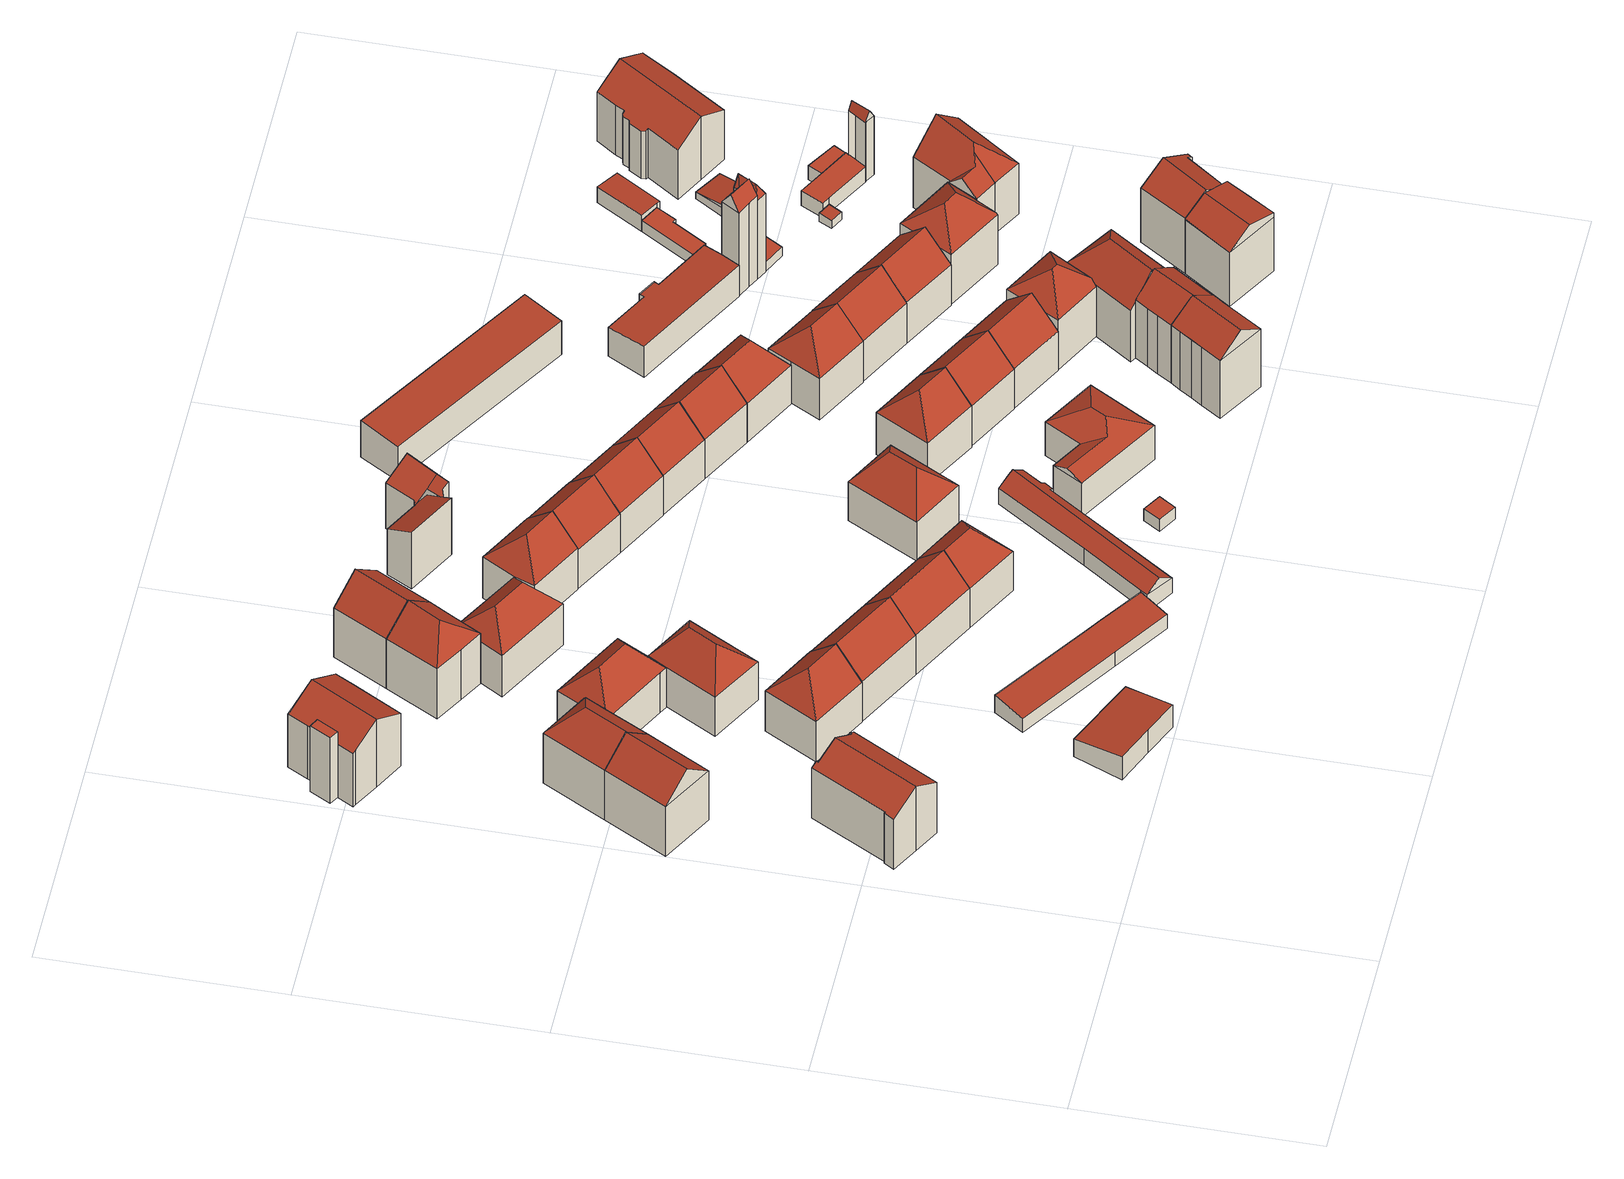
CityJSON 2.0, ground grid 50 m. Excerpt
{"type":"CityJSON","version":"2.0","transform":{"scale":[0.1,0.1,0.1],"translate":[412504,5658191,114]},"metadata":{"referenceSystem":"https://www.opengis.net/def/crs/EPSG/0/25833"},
"CityObjects":{
"building1":{"type":"Building","attributes":{"Dachtyp_tdc":"tdcGableRoof","Gemeindeschluessel":14612000,"Dachneigung":31.02,"QualitaetDacherkennung":80,"Geometrietyp2DReferenz":"3000","measuredHeight":17.33,"function":"31001_9998","roofType":"3100"},"geometry":[{"type":"Solid","lod":"2","boundaries":[[[[0,1,2,3]],[[1,4,5,2]],[[4,6,7,5]],[[6,8,9,7]],[[8,10,11,9]],[[10,12,13,11]],[[12,14,15,13]],[[14,16,17,15]],[[16,18,19,17]],[[18,20,21,19]],[[20,22,23,21]],[[22,0,3,23]],[[18,16,14,12,10,8]],[[8,6,4,1,0,22,20,18]],[[3,2,5,7,9,11,13,15,17,19,21,23]]]],"semantics":{"surfaces":[{"type":"WallSurface"},{"type":"RoofSurface"},{"type":"GroundSurface"}],"values":[[0,0,0,0,0,0,0,0,0,0,0,0,1,1,2]]}}]},
"building2":{"type":"Building","attributes":{"Dachtyp_tdc":"tdcGableRoof","Gemeindeschluessel":14612000,"Dachneigung":40.24,"QualitaetDacherkennung":90,"Geometrietyp2DReferenz":"3000","measuredHeight":18.79,"function":"31001_9998","roofType":"3100"},"geometry":[{"type":"Solid","lod":"2","boundaries":[[[[24,25,26,27]],[[25,28,29,26]],[[28,30,31,29]],[[30,24,27,31]],[[28,25,32]],[[24,30,33]],[[25,24,33,32]],[[30,28,32,33]],[[27,26,29,31]]]],"semantics":{"surfaces":[{"type":"WallSurface"},{"type":"RoofSurface"},{"type":"GroundSurface"}],"values":[[0,0,0,0,0,0,1,1,2]]}}]},
"building3":{"type":"Building","attributes":{"Dachtyp_tdc":"tdcFreeFormRoof","Gemeindeschluessel":14612000,"Dachneigung":40.29,"QualitaetDacherkennung":74,"Geometrietyp2DReferenz":"3000","measuredHeight":18.82,"function":"31001_9998","roofType":"5000"},"geometry":[{"type":"Solid","lod":"2","boundaries":[[[[25,34,35,26]],[[34,36,37,35]],[[36,38,39,37]],[[38,28,29,39]],[[28,25,26,29]],[[40,41,36,42]],[[40,42,34,25,43]],[[38,41,40,43,28]],[[38,36,41]],[[36,34,42]],[[25,28,43]],[[26,35,37,39,29]]]],"semantics":{"surfaces":[{"type":"WallSurface"},{"type":"RoofSurface"},{"type":"GroundSurface"}],"values":[[0,0,0,0,0,1,1,1,0,0,0,2]]}}]},
"building4":{"type":"Building","attributes":{"Dachtyp_tdc":"tdcPolyFlatRoof","Gemeindeschluessel":14612000,"Dachneigung":7.55,"QualitaetDacherkennung":71,"Geometrietyp2DReferenz":"3000","measuredHeight":6.12,"function":"31001_9998","roofType":"2100"},"geometry":[{"type":"Solid","lod":"2","boundaries":[[[[44,45,46,47]],[[45,48,49,46]],[[48,50,51,49]],[[50,52,53,51]],[[52,54,55,53]],[[54,44,47,55]],[[54,52,50,48,45,44]],[[47,46,49,51,53,55]]]],"semantics":{"surfaces":[{"type":"WallSurface"},{"type":"RoofSurface"},{"type":"GroundSurface"}],"values":[[0,0,0,0,0,0,1,2]]}}]},
"building5":{"type":"Building","attributes":{"Gemeindeschluessel":14612000,"Geometrietyp2DReferenz":"3000","function":"31001_9998","roofType":"9999"},"children":["building5-1","building5-2"]},
"building5-1":{"type":"BuildingPart","attributes":{"Dachtyp_tdc":"tdcPolyFlatRoof","Dachneigung":0,"QualitaetDacherkennung":40,"Geometrietyp2DReferenz":"3000","measuredHeight":17.77,"roofType":"1000"},"parents":["building5"],"geometry":[{"type":"MultiSurface","lod":"2","boundaries":[[[56,57,58]],[[56,59,60,57]],[[59,61,62,60]],[[61,63,64,65,62]],[[63,61,59,56]],[[57,60,62,65]]],"semantics":{"surfaces":[{"type":"WallSurface"},{"type":"RoofSurface"},{"type":"GroundSurface"}],"values":[0,0,0,0,1,2]}}]},
"building5-2":{"type":"BuildingPart","attributes":{"Dachtyp_tdc":"tdcGableRoof","Dachneigung":29.33,"QualitaetDacherkennung":68,"Geometrietyp2DReferenz":"3000","measuredHeight":18.25,"roofType":"3100"},"parents":["building5"],"geometry":[{"type":"MultiSurface","lod":"2","boundaries":[[[66,67,68,69]],[[67,70,71,68]],[[70,72,73,71]],[[72,74,75,73]],[[74,58,57,75]],[[64,76,77,65]],[[76,78,79,77]],[[78,80,81,79]],[[80,82,83,81]],[[82,84,85,83]],[[84,86,87,85]],[[86,88,89,87]],[[88,66,69,89]],[[84,82,80,78,76,64,58,74,72,70]],[[70,67,66,88,86,84]],[[69,68,71,73,75,57,65,77,79,81,83,85,87,89]]],"semantics":{"surfaces":[{"type":"WallSurface"},{"type":"RoofSurface"},{"type":"GroundSurface"}],"values":[0,0,0,0,0,0,0,0,0,0,0,0,0,1,1,2]}}]},
"building6":{"type":"Building","attributes":{"Dachtyp_tdc":"tdcHipAndGableRoof","Gemeindeschluessel":14612000,"Dachneigung":45.61,"QualitaetDacherkennung":70,"Geometrietyp2DReferenz":"3000","measuredHeight":17.09,"function":"31001_9998","roofType":"5000"},"geometry":[{"type":"Solid","lod":"2","boundaries":[[[[90,91,92,93]],[[91,94,95,92]],[[94,96,97,95]],[[96,90,93,97]],[[94,91,98]],[[90,96,99]],[[91,90,99,98]],[[96,94,98,99]],[[93,92,95,97]]]],"semantics":{"surfaces":[{"type":"WallSurface"},{"type":"RoofSurface"},{"type":"GroundSurface"}],"values":[[0,0,0,0,1,0,1,1,2]]}}]},
"building7":{"type":"Building","attributes":{"Dachtyp_tdc":"tdcHipRoof","Gemeindeschluessel":14612000,"Dachneigung":46.77,"QualitaetDacherkennung":56,"Geometrietyp2DReferenz":"3000","measuredHeight":17.16,"function":"31001_9998","roofType":"3200"},"geometry":[{"type":"Solid","lod":"2","boundaries":[[[[100,101,102,103]],[[101,104,105,102]],[[104,106,107,105]],[[106,108,109,107]],[[108,110,111,109]],[[110,112,113,111]],[[112,114,115,113]],[[114,100,103,115]],[[110,108,106,116]],[[104,101,100,117]],[[106,104,117,116]],[[100,114,112,110,116,117]],[[103,102,105,107,109,111,113,115]]]],"semantics":{"surfaces":[{"type":"WallSurface"},{"type":"RoofSurface"},{"type":"GroundSurface"}],"values":[[0,0,0,0,0,0,0,0,1,1,1,1,2]]}}]},
"building8":{"type":"Building","attributes":{"Dachtyp_tdc":"tdcHipRoof","Gemeindeschluessel":14612000,"Dachneigung":45.75,"QualitaetDacherkennung":71,"Geometrietyp2DReferenz":"3000","measuredHeight":16.88,"function":"31001_9998","roofType":"3200"},"geometry":[{"type":"Solid","lod":"2","boundaries":[[[[118,119,120,121]],[[119,122,123,120]],[[122,124,125,123]],[[124,126,127,125]],[[126,118,121,127]],[[124,122,128]],[[118,126,129]],[[122,119,118,129,128]],[[126,124,128,129]],[[121,120,123,125,127]]]],"semantics":{"surfaces":[{"type":"WallSurface"},{"type":"RoofSurface"},{"type":"GroundSurface"}],"values":[[0,0,0,0,0,1,1,1,1,2]]}}]},
"building9":{"type":"Building","attributes":{"Dachtyp_tdc":"tdcGableRoof","Gemeindeschluessel":14612000,"Dachneigung":45.26,"QualitaetDacherkennung":69,"Geometrietyp2DReferenz":"3000","measuredHeight":16.94,"function":"31001_9998","roofType":"3100"},"geometry":[{"type":"Solid","lod":"2","boundaries":[[[[130,131,132,133]],[[131,134,135,132]],[[134,136,137,135]],[[136,130,133,137]],[[134,131,138]],[[130,136,139]],[[131,130,139,138]],[[136,134,138,139]],[[133,132,135,137]]]],"semantics":{"surfaces":[{"type":"WallSurface"},{"type":"RoofSurface"},{"type":"GroundSurface"}],"values":[[0,0,0,0,0,0,1,1,2]]}}]},
"building10":{"type":"Building","attributes":{"Dachtyp_tdc":"tdcPolyFlatRoof","Gemeindeschluessel":14612000,"Dachneigung":8.08,"QualitaetDacherkennung":74,"Geometrietyp2DReferenz":"3000","measuredHeight":4.75,"function":"31001_9998","roofType":"2100"},"geometry":[{"type":"Solid","lod":"2","boundaries":[[[[140,141,142,143]],[[141,144,145,142]],[[144,146,147,145]],[[146,148,149,147]],[[148,150,151,149]],[[150,152,153,151]],[[152,154,155,153]],[[154,140,143,155]],[[154,152,150,148,146,144,141,140]],[[143,142,145,147,149,151,153,155]]]],"semantics":{"surfaces":[{"type":"WallSurface"},{"type":"RoofSurface"},{"type":"GroundSurface"}],"values":[[0,0,0,0,0,0,0,0,1,2]]}}]},
"building11":{"type":"Building","attributes":{"Dachtyp_tdc":"tdcHipAndGableRoof","Gemeindeschluessel":14612000,"Dachneigung":40.83,"QualitaetDacherkennung":70,"Geometrietyp2DReferenz":"3000","measuredHeight":18.95,"function":"31001_9998","roofType":"5000"},"geometry":[{"type":"Solid","lod":"2","boundaries":[[[[156,157,158,159]],[[157,160,161,158]],[[160,162,163,161]],[[162,164,165,163]],[[164,166,167,165]],[[166,168,169,167]],[[168,156,159,169]],[[164,162,160,170]],[[160,157,156,168,170]],[[168,166,164,170]],[[159,158,161,163,165,167,169]]]],"semantics":{"surfaces":[{"type":"WallSurface"},{"type":"RoofSurface"},{"type":"GroundSurface"}],"values":[[0,0,0,0,0,0,0,1,1,1,2]]}}]},
"building12":{"type":"Building","attributes":{"Dachtyp_tdc":"tdcGableRoof","Gemeindeschluessel":14612000,"Dachneigung":45.28,"QualitaetDacherkennung":70,"Geometrietyp2DReferenz":"3000","measuredHeight":16.94,"function":"31001_9998","roofType":"3100"},"geometry":[{"type":"Solid","lod":"2","boundaries":[[[[131,171,172,132]],[[171,173,174,172]],[[173,134,135,174]],[[134,131,132,135]],[[173,171,175]],[[131,134,138]],[[171,131,138,175]],[[134,173,175,138]],[[132,172,174,135]]]],"semantics":{"surfaces":[{"type":"WallSurface"},{"type":"RoofSurface"},{"type":"GroundSurface"}],"values":[[0,0,0,0,0,0,1,1,2]]}}]},
"building13":{"type":"Building","attributes":{"Dachtyp_tdc":"tdcFreeFormRoof","Gemeindeschluessel":14612000,"Dachneigung":44.98,"QualitaetDacherkennung":46,"Geometrietyp2DReferenz":"3000","measuredHeight":17.1,"function":"31001_9998","roofType":"5000"},"geometry":[{"type":"Solid","lod":"2","boundaries":[[[[176,177,178,179]],[[177,180,181,178]],[[180,182,183,181]],[[182,184,185,183]],[[184,186,187,185]],[[186,176,179,187]],[[182,180,177,188]],[[177,176,189,188]],[[176,186,184,189]],[[184,182,188,189]],[[179,178,181,183,185,187]]]],"semantics":{"surfaces":[{"type":"WallSurface"},{"type":"RoofSurface"},{"type":"GroundSurface"}],"values":[[0,0,0,0,0,0,1,1,1,1,2]]}}]},
"building14":{"type":"Building","attributes":{"Dachtyp_tdc":"tdcGableRoof","Gemeindeschluessel":14612000,"Dachneigung":40.35,"QualitaetDacherkennung":77,"Geometrietyp2DReferenz":"3000","measuredHeight":18.84,"function":"31001_9998","roofType":"3100"},"geometry":[{"type":"Solid","lod":"2","boundaries":[[[[190,191,192,167]],[[191,193,194,192]],[[193,156,159,194]],[[156,190,167,159]],[[193,191,195]],[[190,156,196]],[[191,190,196,195]],[[156,193,195,196]],[[167,192,194,159]]]],"semantics":{"surfaces":[{"type":"WallSurface"},{"type":"RoofSurface"},{"type":"GroundSurface"}],"values":[[0,0,0,0,0,0,1,1,2]]}}]},
"building15":{"type":"Building","attributes":{"Dachtyp_tdc":"tdcHipAndGableRoof","Gemeindeschluessel":14612000,"Dachneigung":45.36,"QualitaetDacherkennung":71,"Geometrietyp2DReferenz":"3000","measuredHeight":16.94,"function":"31001_9998","roofType":"5000"},"geometry":[{"type":"Solid","lod":"2","boundaries":[[[[197,198,199,172]],[[198,200,201,199]],[[200,202,174,201]],[[202,197,172,174]],[[200,198,203]],[[197,202,204]],[[198,197,204,203]],[[202,200,203,204]],[[172,199,201,174]]]],"semantics":{"surfaces":[{"type":"WallSurface"},{"type":"RoofSurface"},{"type":"GroundSurface"}],"values":[[0,0,0,0,1,0,1,1,2]]}}]},
"building16":{"type":"Building","attributes":{"Dachtyp_tdc":"tdcFreeFormRoof","Gemeindeschluessel":14612000,"Dachneigung":43.55,"QualitaetDacherkennung":46,"Geometrietyp2DReferenz":"3000","measuredHeight":17.04,"function":"31001_9998","roofType":"5000"},"geometry":[{"type":"Solid","lod":"2","boundaries":[[[[205,206,207,208]],[[206,209,210,207]],[[209,211,212,210]],[[211,213,214,212]],[[213,215,216,214]],[[215,205,208,216]],[[211,209,206,217]],[[206,205,215,217]],[[215,213,211,217]],[[208,207,210,212,214,216]]]],"semantics":{"surfaces":[{"type":"WallSurface"},{"type":"RoofSurface"},{"type":"GroundSurface"}],"values":[[0,0,0,0,0,0,1,1,1,2]]}}]},
"building17":{"type":"Building","attributes":{"Dachtyp_tdc":"tdcFreeFormRoof","Gemeindeschluessel":14612000,"Dachneigung":37.32,"QualitaetDacherkennung":63,"Geometrietyp2DReferenz":"3000","measuredHeight":6.79,"function":"31001_2463","roofType":"5000"},"geometry":[{"type":"Solid","lod":"2","boundaries":[[[[218,219,220,221]],[[219,222,223,220]],[[222,224,225,223]],[[224,226,227,225]],[[226,228,229,227]],[[228,230,231,229]],[[230,232,233,231]],[[232,234,235,233]],[[234,236,237,235]],[[236,238,239,237]],[[238,240,241,239]],[[240,218,221,241]],[[242,228,226,224,222,219,243]],[[234,232,230,242,243,218,240,238,236]],[[230,228,242]],[[219,218,243]],[[221,220,223,225,227,229,231,233,235,237,239,241]]]],"semantics":{"surfaces":[{"type":"WallSurface"},{"type":"RoofSurface"},{"type":"GroundSurface"}],"values":[[0,0,0,0,0,0,0,0,0,0,0,0,1,1,0,0,2]]}}]},
"building18":{"type":"Building","attributes":{"Dachtyp_tdc":"tdcPolyFlatRoof","Gemeindeschluessel":14612000,"Dachneigung":0,"QualitaetDacherkennung":58,"Geometrietyp2DReferenz":"3000","measuredHeight":3.26,"function":"31001_9998","roofType":"1000"},"geometry":[{"type":"Solid","lod":"2","boundaries":[[[[244,245,246,247]],[[245,248,249,246]],[[248,250,251,249]],[[250,244,247,251]],[[250,248,245,244]],[[247,246,249,251]]]],"semantics":{"surfaces":[{"type":"WallSurface"},{"type":"RoofSurface"},{"type":"GroundSurface"}],"values":[[0,0,0,0,1,2]]}}]},
"building19":{"type":"Building","attributes":{"Dachtyp_tdc":"tdcGableRoof","Gemeindeschluessel":14612000,"Dachneigung":45.65,"QualitaetDacherkennung":55,"Geometrietyp2DReferenz":"3000","measuredHeight":16.94,"function":"31001_9998","roofType":"3100"},"geometry":[{"type":"Solid","lod":"2","boundaries":[[[[252,253,254,255]],[[253,256,257,254]],[[256,258,259,257]],[[258,252,255,259]],[[256,253,260]],[[252,258,211]],[[253,252,211,260]],[[258,256,260,211]],[[255,254,257,259]]]],"semantics":{"surfaces":[{"type":"WallSurface"},{"type":"RoofSurface"},{"type":"GroundSurface"}],"values":[[0,0,0,0,0,0,1,1,2]]}}]},
"building20":{"type":"Building","attributes":{"Dachtyp_tdc":"tdcHipRoof","Gemeindeschluessel":14612000,"Dachneigung":45.55,"QualitaetDacherkennung":71,"Geometrietyp2DReferenz":"3000","measuredHeight":16.88,"function":"31001_9998","roofType":"3200"},"geometry":[{"type":"Solid","lod":"2","boundaries":[[[[261,262,263,264]],[[262,265,266,263]],[[265,267,268,266]],[[267,261,264,268]],[[265,262,269]],[[261,267,270]],[[262,261,270,269]],[[267,265,269,270]],[[264,263,266,268]]]],"semantics":{"surfaces":[{"type":"WallSurface"},{"type":"RoofSurface"},{"type":"GroundSurface"}],"values":[[0,0,0,0,1,1,1,1,2]]}}]},
"building21":{"type":"Building","attributes":{"Gemeindeschluessel":14612000,"Geometrietyp2DReferenz":"3000","function":"31001_9998","roofType":"9999"},"children":["building21-1","building21-2","building21-3"]},
"building21-1":{"type":"BuildingPart","attributes":{"Dachtyp_tdc":"tdcPolyFlatRoof","Dachneigung":28.1,"QualitaetDacherkennung":53,"Geometrietyp2DReferenz":"3000","measuredHeight":15.4,"roofType":"2100"},"parents":["building21"],"geometry":[{"type":"MultiSurface","lod":"2","boundaries":[[[271,272,273,274]],[[271,275,276,272]],[[275,277,278,276]],[[277,275,271,274,279,280,281]],[[282,273,272,276,278]]],"semantics":{"surfaces":[{"type":"WallSurface"},{"type":"RoofSurface"},{"type":"GroundSurface"}],"values":[0,0,0,1,2]}}]},
"building21-2":{"type":"BuildingPart","attributes":{"Dachtyp_tdc":"tdcPolyFlatRoof","Dachneigung":26.84,"QualitaetDacherkennung":56,"Geometrietyp2DReferenz":"3000","measuredHeight":15.23,"roofType":"2100"},"parents":["building21"],"geometry":[{"type":"MultiSurface","lod":"2","boundaries":[[[283,284,285,278,277]],[[284,286,287,285]],[[286,288,289,287]],[[288,290,291,292,289]],[[290,288,286,284,283,281,293,294]],[[282,278,285,287,289,292]]],"semantics":{"surfaces":[{"type":"WallSurface"},{"type":"RoofSurface"},{"type":"GroundSurface"}],"values":[0,0,0,0,1,2]}}]},
"building21-3":{"type":"BuildingPart","attributes":{"Dachtyp_tdc":"tdcPolyFlatRoof","Dachneigung":26.56,"QualitaetDacherkennung":80,"Geometrietyp2DReferenz":"3000","measuredHeight":15.51,"roofType":"2100"},"parents":["building21"],"geometry":[{"type":"MultiSurface","lod":"2","boundaries":[[[295,274,273,296]],[[291,297,298,292]],[[297,299,300,298]],[[299,295,296,300]],[[299,297,291,294,279,274,295]],[[296,273,282,292,298,300]]],"semantics":{"surfaces":[{"type":"WallSurface"},{"type":"RoofSurface"},{"type":"GroundSurface"}],"values":[0,0,0,0,1,2]}}]},
"building22":{"type":"Building","attributes":{"Dachtyp_tdc":"tdcGableRoof","Gemeindeschluessel":14612000,"Dachneigung":44.75,"QualitaetDacherkennung":56,"Geometrietyp2DReferenz":"3000","measuredHeight":16.94,"function":"31001_9998","roofType":"3100"},"geometry":[{"type":"Solid","lod":"2","boundaries":[[[[301,302,303,254]],[[302,304,305,303]],[[304,306,257,305]],[[306,301,254,257]],[[304,302,307]],[[301,306,260]],[[302,301,260,307]],[[306,304,307,260]],[[254,303,305,257]]]],"semantics":{"surfaces":[{"type":"WallSurface"},{"type":"RoofSurface"},{"type":"GroundSurface"}],"values":[[0,0,0,0,0,0,1,1,2]]}}]},
"building23":{"type":"Building","attributes":{"Dachtyp_tdc":"tdcFreeFormRoof","Gemeindeschluessel":14612000,"Dachneigung":25.45,"QualitaetDacherkennung":85,"Geometrietyp2DReferenz":"3000","measuredHeight":12.15,"function":"31001_9998","roofType":"5000"},"geometry":[{"type":"Solid","lod":"2","boundaries":[[[[308,309,310,311]],[[309,312,313,310]],[[312,314,315,313]],[[314,316,317,315]],[[316,318,319,317]],[[318,308,311,319]],[[320,321,318,316]],[[320,316,314]],[[322,321,320,314,312]],[[323,322,312,309]],[[323,309,308]],[[321,322,323,308,318]],[[311,310,313,315,317,319]]]],"semantics":{"surfaces":[{"type":"WallSurface"},{"type":"RoofSurface"},{"type":"GroundSurface"}],"values":[[0,0,0,0,0,0,1,1,1,1,0,1,2]]}}]},
"building24":{"type":"Building","attributes":{"Dachtyp_tdc":"tdcGableRoof","Gemeindeschluessel":14612000,"Dachneigung":44.84,"QualitaetDacherkennung":58,"Geometrietyp2DReferenz":"3000","measuredHeight":16.75,"function":"31001_9998","roofType":"3100"},"geometry":[{"type":"Solid","lod":"2","boundaries":[[[[324,325,326,327]],[[325,328,329,326]],[[328,304,330,329]],[[304,324,327,330]],[[328,325,331]],[[324,304,332]],[[325,324,332,331]],[[304,328,331,332]],[[327,326,329,330]]]],"semantics":{"surfaces":[{"type":"WallSurface"},{"type":"RoofSurface"},{"type":"GroundSurface"}],"values":[[0,0,0,0,0,0,1,1,2]]}}]},
"building25":{"type":"Building","attributes":{"Dachtyp_tdc":"tdcHipAndGableRoof","Gemeindeschluessel":14612000,"Dachneigung":44.27,"QualitaetDacherkennung":67,"Geometrietyp2DReferenz":"3000","measuredHeight":17.4,"function":"31001_9998","roofType":"5000"},"geometry":[{"type":"Solid","lod":"2","boundaries":[[[[333,334,335,336]],[[334,337,338,335]],[[337,339,340,338]],[[339,333,336,340]],[[337,334,341]],[[333,339,342]],[[334,333,342,341]],[[339,337,341,342]],[[336,335,338,340]]]],"semantics":{"surfaces":[{"type":"WallSurface"},{"type":"RoofSurface"},{"type":"GroundSurface"}],"values":[[0,0,0,0,1,0,1,1,2]]}}]},
"building26":{"type":"Building","attributes":{"Dachtyp_tdc":"tdcGableRoof","Gemeindeschluessel":14612000,"Dachneigung":44.94,"QualitaetDacherkennung":52,"Geometrietyp2DReferenz":"3000","measuredHeight":16.72,"function":"31001_9998","roofType":"3100"},"geometry":[{"type":"Solid","lod":"2","boundaries":[[[[325,343,344,326]],[[343,345,346,344]],[[345,328,329,346]],[[328,325,326,329]],[[345,343,347]],[[325,328,348]],[[343,325,348,347]],[[328,345,347,348]],[[326,344,346,329]]]],"semantics":{"surfaces":[{"type":"WallSurface"},{"type":"RoofSurface"},{"type":"GroundSurface"}],"values":[[0,0,0,0,0,0,1,1,2]]}}]},
"building27":{"type":"Building","attributes":{"Dachtyp_tdc":"tdcGableRoof","Gemeindeschluessel":14612000,"Dachneigung":44.7,"QualitaetDacherkennung":65,"Geometrietyp2DReferenz":"3000","measuredHeight":17.05,"function":"31001_9998","roofType":"3100"},"geometry":[{"type":"Solid","lod":"2","boundaries":[[[[349,350,351,352]],[[350,339,353,351]],[[339,354,355,353]],[[354,349,352,355]],[[339,350,356]],[[349,354,357]],[[350,349,357,356]],[[354,339,356,357]],[[352,351,353,355]]]],"semantics":{"surfaces":[{"type":"WallSurface"},{"type":"RoofSurface"},{"type":"GroundSurface"}],"values":[[0,0,0,0,0,0,1,1,2]]}}]},
"building28":{"type":"Building","attributes":{"Dachtyp_tdc":"tdcFreeFormRoof","Gemeindeschluessel":14612000,"Dachneigung":35.8,"QualitaetDacherkennung":71,"Geometrietyp2DReferenz":"3000","measuredHeight":19.77,"function":"31001_9998","roofType":"5000"},"geometry":[{"type":"Solid","lod":"2","boundaries":[[[[358,359,360,361]],[[359,362,363,360]],[[362,364,365,363]],[[364,366,367,365]],[[366,368,369,367]],[[368,370,371,369]],[[370,372,373,371]],[[372,358,361,373]],[[374,375,376,377,378]],[[379,380,359,381,378,377,382]],[[364,379,382,366]],[[366,382,377,376,368]],[[372,374,378,381,358]],[[358,381,359]],[[362,380,379,364]],[[359,380,362]],[[368,376,375,370]],[[370,375,374,372]],[[361,360,363,365,367,369,371,373]]]],"semantics":{"surfaces":[{"type":"WallSurface"},{"type":"RoofSurface"},{"type":"GroundSurface"}],"values":[[0,0,0,0,0,0,0,0,1,1,0,0,0,0,0,0,0,0,2]]}}]},
"building29":{"type":"Building","attributes":{"Dachtyp_tdc":"tdcFreeFormRoof","Gemeindeschluessel":14612000,"Dachneigung":44.67,"QualitaetDacherkennung":55,"Geometrietyp2DReferenz":"3000","measuredHeight":16.71,"function":"31001_9998","roofType":"5000"},"geometry":[{"type":"Solid","lod":"2","boundaries":[[[[383,384,344,346]],[[384,385,386,344]],[[385,387,388,386]],[[387,389,390,388]],[[389,383,346,390]],[[391,389,387,392]],[[391,392,385,384,393]],[[389,391,393,383]],[[387,385,392]],[[384,383,393]],[[346,344,386,388,390]]]],"semantics":{"surfaces":[{"type":"WallSurface"},{"type":"RoofSurface"},{"type":"GroundSurface"}],"values":[[0,0,0,0,0,1,1,1,0,0,2]]}}]},
"building30":{"type":"Building","attributes":{"Dachtyp_tdc":"tdcGableRoof","Gemeindeschluessel":14612000,"Dachneigung":43.93,"QualitaetDacherkennung":64,"Geometrietyp2DReferenz":"3000","measuredHeight":16.9,"function":"31001_9998","roofType":"3100"},"geometry":[{"type":"Solid","lod":"2","boundaries":[[[[394,354,395,396]],[[354,397,398,395]],[[397,399,400,398]],[[354,394,401]],[[399,397,402]],[[394,399,402,401]],[[397,354,401,402]],[[400,396,395,398]],[[399,394,396,400]]]],"semantics":{"surfaces":[{"type":"WallSurface"},{"type":"RoofSurface"},{"type":"GroundSurface"}],"values":[[0,0,0,0,0,1,1,2,0]]}}]},
"building31":{"type":"Building","attributes":{"Dachtyp_tdc":"tdcFreeFormRoof","Gemeindeschluessel":14612000,"Dachneigung":45.09,"QualitaetDacherkennung":61,"Geometrietyp2DReferenz":"3000","measuredHeight":17.35,"function":"31001_9998","roofType":"5000"},"geometry":[{"type":"Solid","lod":"2","boundaries":[[[[403,404,405,406]],[[404,407,408,405]],[[407,409,410,408]],[[409,411,412,410]],[[411,403,406,412]],[[413,414,407,404]],[[403,415,413,404]],[[413,415,411,409,414]],[[409,407,414]],[[403,411,415]],[[406,405,408,410,412]]]],"semantics":{"surfaces":[{"type":"WallSurface"},{"type":"RoofSurface"},{"type":"GroundSurface"}],"values":[[0,0,0,0,0,1,1,1,0,0,2]]}}]},
"building32":{"type":"Building","attributes":{"Dachtyp_tdc":"tdcPolyFlatRoof","Gemeindeschluessel":14612000,"Dachneigung":4.01,"QualitaetDacherkennung":81,"Geometrietyp2DReferenz":"3000","measuredHeight":9.81,"function":"31001_9998","roofType":"2100"},"geometry":[{"type":"Solid","lod":"2","boundaries":[[[[416,417,418,419]],[[417,420,421,418]],[[420,422,423,421]],[[422,416,419,423]],[[422,420,417,416]],[[419,418,421,423]]]],"semantics":{"surfaces":[{"type":"WallSurface"},{"type":"RoofSurface"},{"type":"GroundSurface"}],"values":[[0,0,0,0,1,2]]}}]},
"building33":{"type":"Building","attributes":{"Dachtyp_tdc":"tdcFreeFormRoof","Gemeindeschluessel":14612000,"Dachneigung":36.88,"QualitaetDacherkennung":76,"Geometrietyp2DReferenz":"3000","measuredHeight":19.79,"function":"31001_9998","roofType":"5000"},"geometry":[{"type":"Solid","lod":"2","boundaries":[[[[366,424,425,367]],[[424,426,427,425]],[[426,428,429,427]],[[428,430,431,429]],[[430,432,369,431]],[[432,366,367,369]],[[433,434,428,426,424,366]],[[432,430,434,433]],[[430,428,434]],[[366,432,433]],[[367,425,427,429,431,369]]]],"semantics":{"surfaces":[{"type":"WallSurface"},{"type":"RoofSurface"},{"type":"GroundSurface"}],"values":[[0,0,0,0,0,0,1,1,0,0,2]]}}]},
"building34":{"type":"Building","attributes":{"Dachtyp_tdc":"tdcFreeFormRoof","Gemeindeschluessel":14612000,"Dachneigung":38.99,"QualitaetDacherkennung":68,"Geometrietyp2DReferenz":"3000","measuredHeight":18.71,"function":"31001_9998","roofType":"5000"},"geometry":[{"type":"Solid","lod":"2","boundaries":[[[[435,436,437,438]],[[436,439,440,437]],[[439,441,442,440]],[[441,443,444,442]],[[443,435,438,444]],[[445,441,439,446]],[[447,436,435]],[[447,446,439,436]],[[443,445,446,447,435]],[[443,441,445]],[[438,437,440,442,444]]]],"semantics":{"surfaces":[{"type":"WallSurface"},{"type":"RoofSurface"},{"type":"GroundSurface"}],"values":[[0,0,0,0,0,1,1,1,1,0,2]]}}]},
"building35":{"type":"Building","attributes":{"Dachtyp_tdc":"tdcGableRoof","Gemeindeschluessel":14612000,"Dachneigung":44.55,"QualitaetDacherkennung":64,"Geometrietyp2DReferenz":"3000","measuredHeight":17.15,"function":"31001_9998","roofType":"3100"},"geometry":[{"type":"Solid","lod":"2","boundaries":[[[[448,449,450,451]],[[449,452,453,450]],[[452,403,454,453]],[[403,448,451,454]],[[452,449,455]],[[448,403,415]],[[449,448,415,455]],[[403,452,455,415]],[[451,450,453,454]]]],"semantics":{"surfaces":[{"type":"WallSurface"},{"type":"RoofSurface"},{"type":"GroundSurface"}],"values":[[0,0,0,0,0,0,1,1,2]]}}]},
"building36":{"type":"Building","attributes":{"Dachtyp_tdc":"tdcHipAndGableRoof","Gemeindeschluessel":14612000,"Dachneigung":43.83,"QualitaetDacherkennung":58,"Geometrietyp2DReferenz":"3000","measuredHeight":19.87,"function":"31001_9998","roofType":"5000"},"geometry":[{"type":"Solid","lod":"2","boundaries":[[[[456,457,458,429]],[[457,459,444,458]],[[459,441,442,444]],[[441,460,461,442]],[[460,462,431,461]],[[462,463,464,431]],[[463,456,429,464]],[[460,441,465]],[[441,459,457,456,463,465]],[[463,462,460,465]],[[429,458,444,442,461,431,464]]]],"semantics":{"surfaces":[{"type":"WallSurface"},{"type":"RoofSurface"},{"type":"GroundSurface"}],"values":[[0,0,0,0,0,0,0,1,1,1,2]]}}]},
"building37":{"type":"Building","attributes":{"Dachtyp_tdc":"tdcPolyFlatRoof","Gemeindeschluessel":14612000,"Dachneigung":4.03,"QualitaetDacherkennung":78,"Geometrietyp2DReferenz":"3000","measuredHeight":8.44,"function":"31001_9998","roofType":"2100"},"geometry":[{"type":"Solid","lod":"2","boundaries":[[[[466,467,468,469]],[[467,470,471,468]],[[470,472,473,471]],[[472,474,475,473]],[[474,476,477,475]],[[476,478,479,477]],[[478,480,481,479]],[[480,482,483,481]],[[482,466,469,483]],[[482,480,478,476,474,472,470,467,466]],[[469,468,471,473,475,477,479,481,483]]]],"semantics":{"surfaces":[{"type":"WallSurface"},{"type":"RoofSurface"},{"type":"GroundSurface"}],"values":[[0,0,0,0,0,0,0,0,0,1,2]]}}]},
"building38":{"type":"Building","attributes":{"Dachtyp_tdc":"tdcGableRoof","Gemeindeschluessel":14612000,"Dachneigung":43.23,"QualitaetDacherkennung":59,"Geometrietyp2DReferenz":"3000","measuredHeight":16.94,"function":"31001_9998","roofType":"3100"},"geometry":[{"type":"Solid","lod":"2","boundaries":[[[[484,485,486,487]],[[485,449,488,486]],[[449,489,490,488]],[[489,484,487,490]],[[449,485,491]],[[484,489,492]],[[485,484,492,491]],[[489,449,491,492]],[[487,486,488,490]]]],"semantics":{"surfaces":[{"type":"WallSurface"},{"type":"RoofSurface"},{"type":"GroundSurface"}],"values":[[0,0,0,0,0,0,1,1,2]]}}]},
"building39":{"type":"Building","attributes":{"Dachtyp_tdc":"tdcGableRoof","Gemeindeschluessel":14612000,"Dachneigung":15.34,"QualitaetDacherkennung":46,"Geometrietyp2DReferenz":"3000","measuredHeight":17.62,"function":"31001_9998","roofType":"3100"},"geometry":[{"type":"Solid","lod":"2","boundaries":[[[[493,494,495,496]],[[494,497,498,495]],[[497,499,500,498]],[[499,501,502,500]],[[501,493,496,502]],[[501,503,504,505]],[[504,503,506,507,508]],[[494,508,507,497]],[[493,505,504,508,494]],[[497,507,506,499]],[[499,506,503,501]],[[501,505,493]],[[496,495,498,500,502]]]],"semantics":{"surfaces":[{"type":"WallSurface"},{"type":"RoofSurface"},{"type":"GroundSurface"}],"values":[[0,0,0,0,0,1,1,0,0,0,0,0,2]]}}]},
"building40":{"type":"Building","attributes":{"Dachtyp_tdc":"tdcFreeFormRoof","Gemeindeschluessel":14612000,"Dachneigung":41.05,"QualitaetDacherkennung":59,"Geometrietyp2DReferenz":"3000","measuredHeight":18.96,"function":"31001_9998","roofType":"5000"},"geometry":[{"type":"Solid","lod":"2","boundaries":[[[[509,510,511,512]],[[510,513,514,511]],[[513,515,516,514]],[[515,517,518,516]],[[517,519,520,518]],[[519,509,512,520]],[[521,522,517,515,513,523]],[[524,510,509]],[[524,521,523,510]],[[519,522,521,524,509]],[[513,510,523]],[[519,517,522]],[[512,511,514,516,518,520]]]],"semantics":{"surfaces":[{"type":"WallSurface"},{"type":"RoofSurface"},{"type":"GroundSurface"}],"values":[[0,0,0,0,0,0,1,1,1,1,0,0,2]]}}]},
"building41":{"type":"Building","attributes":{"Dachtyp_tdc":"tdcFreeFormRoof","Gemeindeschluessel":14612000,"Dachneigung":55.98,"QualitaetDacherkennung":5,"Geometrietyp2DReferenz":"3000","measuredHeight":25.8,"function":"31001_9998","roofType":"5000"},"geometry":[{"type":"Solid","lod":"2","boundaries":[[[[525,526,527,528]],[[526,529,530,527]],[[529,531,532,530]],[[531,533,534,532]],[[533,535,536,534]],[[535,525,528,536]],[[535,533,537,538,525]],[[537,531,529,526,538]],[[526,525,538]],[[533,531,537]],[[528,527,530,532,534,536]]]],"semantics":{"surfaces":[{"type":"WallSurface"},{"type":"RoofSurface"},{"type":"GroundSurface"}],"values":[[0,0,0,0,0,0,1,1,0,0,2]]}}]},
"building42":{"type":"Building","attributes":{"Dachtyp_tdc":"tdcPolyFlatRoof","Gemeindeschluessel":14612000,"Dachneigung":14.57,"QualitaetDacherkennung":54,"Geometrietyp2DReferenz":"3000","measuredHeight":4.86,"function":"31001_9998","roofType":"2100"},"geometry":[{"type":"Solid","lod":"2","boundaries":[[[[539,540,541,542]],[[540,543,544,541]],[[543,545,546,544]],[[545,547,548,546]],[[547,549,550,548]],[[549,539,542,550]],[[549,547,545,543,540,539]],[[542,541,544,546,548,550]]]],"semantics":{"surfaces":[{"type":"WallSurface"},{"type":"RoofSurface"},{"type":"GroundSurface"}],"values":[[0,0,0,0,0,0,1,2]]}}]},
"building43":{"type":"Building","attributes":{"Dachtyp_tdc":"tdcFreeFormRoof","Gemeindeschluessel":14612000,"Dachneigung":65.99,"QualitaetDacherkennung":7,"Geometrietyp2DReferenz":"3000","measuredHeight":23.95,"function":"31001_9998","roofType":"5000"},"geometry":[{"type":"Solid","lod":"2","boundaries":[[[[551,552,553,554]],[[552,555,556,553]],[[555,557,558,556]],[[557,559,560,558]],[[559,551,554,560]],[[561,559,557]],[[555,561,557]],[[555,562,561]],[[562,555,552]],[[562,552,551]],[[561,562,551,559]],[[554,553,556,558,560]]]],"semantics":{"surfaces":[{"type":"WallSurface"},{"type":"RoofSurface"},{"type":"GroundSurface"}],"values":[[0,0,0,0,0,0,1,1,1,1,1,2]]}}]},
"building44":{"type":"Building","attributes":{"Dachtyp_tdc":"tdcGableRoof","Gemeindeschluessel":14612000,"Dachneigung":32.46,"QualitaetDacherkennung":53,"Geometrietyp2DReferenz":"3000","measuredHeight":18.03,"function":"31001_9998","roofType":"3100"},"geometry":[{"type":"Solid","lod":"2","boundaries":[[[[563,564,565,566]],[[564,567,495,565]],[[567,568,569,495]],[[568,570,496,569]],[[570,571,572,496]],[[571,573,574,572]],[[573,575,576,574]],[[575,577,578,576]],[[577,579,580,578]],[[579,563,566,580]],[[575,573,571,570,568]],[[568,567,564,563,579,577,575]],[[566,565,495,569,496,572,574,576,578,580]]]],"semantics":{"surfaces":[{"type":"WallSurface"},{"type":"RoofSurface"},{"type":"GroundSurface"}],"values":[[0,0,0,0,0,0,0,0,0,0,1,1,2]]}}]},
"building45":{"type":"Building","attributes":{"Dachtyp_tdc":"tdcPolyFlatRoof","Gemeindeschluessel":14612000,"Dachneigung":0,"QualitaetDacherkennung":73,"Geometrietyp2DReferenz":"3000","measuredHeight":2.38,"function":"31001_9998","roofType":"1000"},"geometry":[{"type":"Solid","lod":"2","boundaries":[[[[581,582,583,584]],[[582,585,586,583]],[[585,587,588,586]],[[587,581,584,588]],[[587,585,582,581]],[[584,583,586,588]]]],"semantics":{"surfaces":[{"type":"WallSurface"},{"type":"RoofSurface"},{"type":"GroundSurface"}],"values":[[0,0,0,0,1,2]]}}]},
"building46":{"type":"Building","attributes":{"Dachtyp_tdc":"tdcPolyFlatRoof","Gemeindeschluessel":14612000,"Dachneigung":0,"QualitaetDacherkennung":40,"Geometrietyp2DReferenz":"3000","measuredHeight":3.01,"function":"31001_9998","roofType":"1000"},"geometry":[{"type":"Solid","lod":"2","boundaries":[[[[589,590,591,592]],[[590,593,594,591]],[[593,595,596,594]],[[595,597,598,596]],[[597,599,600,598]],[[599,601,602,600]],[[601,589,592,602]],[[601,599,597,595,593,590,589]],[[592,591,594,596,598,600,602]]]],"semantics":{"surfaces":[{"type":"WallSurface"},{"type":"RoofSurface"},{"type":"GroundSurface"}],"values":[[0,0,0,0,0,0,0,1,2]]}}]},
"building47":{"type":"Building","attributes":{"Dachtyp_tdc":"tdcPolyFlatRoof","Gemeindeschluessel":14612000,"Dachneigung":4.25,"QualitaetDacherkennung":61,"Geometrietyp2DReferenz":"3000","measuredHeight":2.2,"function":"31001_9998","roofType":"2100"},"geometry":[{"type":"Solid","lod":"2","boundaries":[[[[603,604,605,606]],[[604,607,608,605]],[[607,609,610,608]],[[609,611,612,610]],[[611,603,606,612]],[[611,609,607,604,603]],[[606,605,608,610,612]]]],"semantics":{"surfaces":[{"type":"WallSurface"},{"type":"RoofSurface"},{"type":"GroundSurface"}],"values":[[0,0,0,0,0,1,2]]}}]},
"building48":{"type":"Building","attributes":{"Dachtyp_tdc":"tdcFreeFormRoof","Gemeindeschluessel":14612000,"Dachneigung":43.93,"QualitaetDacherkennung":44,"Geometrietyp2DReferenz":"3000","measuredHeight":20.09,"function":"31001_9998","roofType":"5000"},"geometry":[{"type":"Solid","lod":"2","boundaries":[[[[613,614,514,516]],[[614,615,616,514]],[[615,617,618,616]],[[617,619,620,618]],[[619,621,622,620]],[[621,623,624,622]],[[623,613,516,624]],[[625,626,623,621]],[[627,625,621,619]],[[627,619,617]],[[628,626,625,627,617,615]],[[629,628,615,614]],[[629,614,613]],[[626,628,629,613,623]],[[516,514,616,618,620,622,624]]]],"semantics":{"surfaces":[{"type":"WallSurface"},{"type":"RoofSurface"},{"type":"GroundSurface"}],"values":[[0,0,0,0,0,0,0,1,1,0,1,1,0,1,2]]}}]},
"building49":{"type":"Building","attributes":{"Dachtyp_tdc":"tdcGableRoof","Gemeindeschluessel":14612000,"Dachneigung":10.68,"QualitaetDacherkennung":35,"Geometrietyp2DReferenz":"3000","measuredHeight":3.42,"function":"31001_9998","roofType":"3100"},"geometry":[{"type":"Solid","lod":"2","boundaries":[[[[630,631,632,633]],[[631,634,635,632]],[[634,636,637,635]],[[636,630,633,637]],[[634,631,638]],[[630,636,639]],[[631,630,639,638]],[[636,634,638,639]],[[633,632,635,637]]]],"semantics":{"surfaces":[{"type":"WallSurface"},{"type":"RoofSurface"},{"type":"GroundSurface"}],"values":[[0,0,0,0,0,0,1,1,2]]}}]},
"building50":{"type":"Building","attributes":{"Dachtyp_tdc":"tdcPolyFlatRoof","Gemeindeschluessel":14612000,"Dachneigung":4.28,"QualitaetDacherkennung":75,"Geometrietyp2DReferenz":"3000","measuredHeight":4.27,"function":"31001_9998","roofType":"2100"},"geometry":[{"type":"Solid","lod":"2","boundaries":[[[[640,641,642,643,644]],[[598,596,645,646,647]],[[644,643,596,598]],[[643,642,645,596]],[[642,641,646,645]],[[641,640,647,646]],[[640,644,598,647]]]],"semantics":{"surfaces":[{"type":"RoofSurface"},{"type":"GroundSurface"},{"type":"WallSurface"}],"values":[[0,1,2,2,2,2,2]]}}]},
"building51":{"type":"Building","attributes":{"Gemeindeschluessel":14612000,"Geometrietyp2DReferenz":"3000","function":"31001_9998","roofType":"9999"},"children":["building51-1","building51-2"]},
"building51-1":{"type":"BuildingPart","attributes":{"Dachtyp_tdc":"tdcFreeFormRoof","Dachneigung":62.53,"QualitaetDacherkennung":16,"Geometrietyp2DReferenz":"3000","measuredHeight":18.22,"roofType":"5000"},"parents":["building51"],"geometry":[{"type":"MultiSurface","lod":"2","boundaries":[[[648,649,650,651,652]],[[649,653,654,650]],[[653,655,656,654]],[[655,657,658,659,656]],[[648,657,660,661,662]],[[661,653,649,662]],[[655,660,657]],[[653,661,660,655]],[[648,662,649]],[[651,650,654,656,659]]],"semantics":{"surfaces":[{"type":"WallSurface"},{"type":"RoofSurface"},{"type":"GroundSurface"}],"values":[0,0,0,0,1,1,0,0,0,2]}}]},
"building51-2":{"type":"BuildingPart","attributes":{"Dachtyp_tdc":"tdcPolyFlatRoof","Dachneigung":0,"QualitaetDacherkennung":64,"Geometrietyp2DReferenz":"3000","measuredHeight":3.99,"roofType":"1000"},"parents":["building51"],"geometry":[{"type":"MultiSurface","lod":"2","boundaries":[[[663,664,665,666]],[[664,667,668,665]],[[667,652,651,668]],[[658,669,670,659]],[[669,671,672,670]],[[671,663,666,672]],[[671,669,658,652,667,664,663]],[[666,665,668,651,659,670,672]]],"semantics":{"surfaces":[{"type":"WallSurface"},{"type":"RoofSurface"},{"type":"GroundSurface"}],"values":[0,0,0,0,0,0,1,2]}}]},
"building52":{"type":"Building","attributes":{"Dachtyp_tdc":"tdcPolyFlatRoof","Gemeindeschluessel":14612000,"Dachneigung":0,"QualitaetDacherkennung":78,"Geometrietyp2DReferenz":"3000","measuredHeight":3.8,"function":"31001_9998","roofType":"1000"},"geometry":[{"type":"Solid","lod":"2","boundaries":[[[[673,674,675,676]],[[674,677,678,675]],[[677,679,680,678]],[[679,673,676,680]],[[679,677,674,673]],[[676,675,678,680]]]],"semantics":{"surfaces":[{"type":"WallSurface"},{"type":"RoofSurface"},{"type":"GroundSurface"}],"values":[[0,0,0,0,1,2]]}}]},
"building53":{"type":"Building","attributes":{"Dachtyp_tdc":"tdcGableRoof","Gemeindeschluessel":14612000,"Dachneigung":29.32,"QualitaetDacherkennung":73,"Geometrietyp2DReferenz":"3000","measuredHeight":17.13,"function":"31001_9998","roofType":"3100"},"geometry":[{"type":"Solid","lod":"2","boundaries":[[[[681,682,683,684]],[[682,685,686,683]],[[685,687,688,686]],[[687,689,690,688]],[[689,691,692,690]],[[691,693,694,692]],[[693,695,696,694]],[[695,697,698,696]],[[697,699,700,698]],[[699,701,702,700]],[[701,703,704,702]],[[703,705,706,704]],[[705,707,708,706]],[[707,709,710,708]],[[709,711,712,710]],[[711,713,714,712]],[[713,715,716,714]],[[715,681,684,716]],[[711,709,707,705,703,701,699,697,695,693,691,689,687,685]],[[685,682,681,715,713,711]],[[684,683,686,688,690,692,694,696,698,700,702,704,706,708,710,712,714,716]]]],"semantics":{"surfaces":[{"type":"WallSurface"},{"type":"RoofSurface"},{"type":"GroundSurface"}],"values":[[0,0,0,0,0,0,0,0,0,0,0,0,0,0,0,0,0,0,1,1,2]]}}]}
},
"vertices":[
[69,469,144],[155,629,144],[155,629,8],[69,469,8],[167,622,152],[167,622,8],[165,618,152],[165,618,8],[207,594,181],[207,594,8],[250,571,152],[250,571,8],[253,575,152],[253,575,8],[264,570,144],[264,570,8],[164,389,145],[164,389,8],[111,418,181],[111,418,8],[53,449,142],[53,449,8],[66,470,143],[66,470,8],
[1,879,141],[72,1012,141],[72,1012,7],[1,879,7],[184,951,140],[184,951,7],[112,819,140],[112,819,7],[128,982,195],[56,849,195],
[145,1145,141],[145,1145,7],[253,1088,140],[253,1088,7],[228,1040,143],[228,1040,7],[177,1070,195],[252,1085,143],[146,1144,143],[129,981,195],
[374,74,67],[417,176,52],[417,176,5],[374,74,5],[573,108,52],[573,108,5],[555,65,58],[555,65,5],[530,8,66],[530,8,5],[455,40,67],[455,40,5],
[29,1519,185],[29,1519,8],[29,1519,151],[10,1529,185],[10,1529,8],[34,1573,185],[34,1573,8],[53,1563,185],[53,1563,151],[53,1563,8],
[176,1495,151],[134,1418,150],[134,1418,8],[176,1495,8],[71,1452,190],[71,1452,8],[17,1481,155],[17,1481,8],[10,1485,151],[10,1485,8],[54,1562,151],[54,1562,8],[65,1584,151],[65,1584,8],[89,1627,151],[89,1627,8],[93,1624,154],[93,1624,8],[150,1594,190],[150,1594,8],[211,1560,151],[211,1560,8],[188,1517,151],[188,1517,8],
[417,585,121],[297,649,121],[297,649,14],[417,585,14],[357,760,123],[357,760,14],[476,697,123],[476,697,14],[372,680,185],[446,641,185],
[228,1040,116],[253,1088,116],[253,1088,9],[228,1040,9],[284,1147,116],[284,1147,9],[443,1062,117],[443,1062,9],[407,996,117],[407,996,9],[385,957,117],[385,957,9],[370,965,116],[370,965,9],[241,1033,116],[241,1033,9],[370,1033,181],[301,1069,181],
[326,850,117],[385,957,118],[385,957,12],[326,850,12],[407,996,119],[407,996,12],[516,938,117],[516,938,12],[437,790,115],[437,790,12],[437,923,181],[405,864,181],
[476,697,122],[618,621,122],[618,621,16],[476,697,16],[558,510,123],[558,510,16],[417,585,123],[417,585,16],[588,566,186],[446,641,186],
[782,70,45],[665,147,45],[665,147,8],[782,70,8],[457,283,45],[457,283,8],[498,345,55],[498,345,8],[705,207,55],[705,207,8],[733,189,55],[733,189,8],[821,129,55],[821,129,8],[812,115,52],[812,115,8],
[441,1425,143],[408,1369,144],[408,1369,9],[441,1425,9],[377,1314,145],[377,1314,9],[328,1341,144],[328,1341,9],[269,1375,144],[269,1375,9],[329,1486,142],[329,1486,9],[385,1455,198],[385,1455,9],[346,1386,198],
[759,546,122],[759,546,16],[700,435,123],[700,435,16],[729,491,186],
[408,1369,121],[558,1287,121],[558,1287,10],[408,1369,10],[539,1242,118],[539,1242,10],[507,1181,121],[507,1181,10],[349,1266,121],[349,1266,10],[377,1314,121],[377,1314,10],[491,1256,180],[420,1294,180],
[329,1486,143],[390,1600,142],[390,1600,9],[503,1540,143],[503,1540,9],[446,1570,198],[384,1456,198],
[759,546,123],[873,486,123],[873,486,16],[814,374,122],[814,374,16],[700,435,122],[798,454,185],[729,490,185],
[558,1287,123],[594,1354,126],[594,1354,15],[558,1287,15],[711,1292,126],[711,1292,15],[682,1237,186],[682,1237,15],[652,1182,126],[652,1182,15],[539,1242,126],[539,1242,15],[611,1274,186],
[870,79,54],[812,115,59],[812,115,13],[870,79,13],[821,129,59],[821,129,13],[909,257,59],[909,257,13],[1035,448,56],[1035,448,13],[1058,433,74],[1058,433,13],[1067,426,79],[1067,426,13],[1090,412,58],[1090,412,13],[1063,371,58],[1063,371,13],[1072,366,50],[1072,366,13],[1059,347,50],[1059,347,13],[1051,352,57],[1051,352,13],[1066,427,80],[840,98,80],
[1015,132,56],[1037,168,56],[1037,168,24],[1015,132,24],[1075,145,56],[1075,145,24],[1053,110,56],[1053,110,24],
[711,1292,125],[821,1233,125],[821,1233,16],[711,1292,16],[762,1123,121],[762,1123,16],[652,1182,121],[652,1182,16],[792,1179,186],
[852,569,122],[931,717,122],[931,717,18],[852,569,18],[1043,658,122],[1043,658,18],[964,510,122],[964,510,18],[963,643,186],[933,585,186],
[739,1449,164],[739,1449,10],[755,1475,10],[755,1475,164],[725,1458,156],[725,1458,10],[709,1454,149],[709,1454,10],[739,1483,155],[728,1489,148],[712,1459,149],[728,1489,10],
[709,1454,153],[700,1436,163],[700,1436,10],[595,1491,163],[595,1491,10],[624,1545,132],[624,1545,10],[697,1506,132],[697,1506,131],[697,1506,10],[728,1489,132],[699,1505,132],
[797,1542,165],[797,1542,10],[707,1510,134],[707,1510,10],[742,1572,134],[742,1572,10],
[821,1233,124],[934,1173,124],[934,1173,16],[875,1063,123],[875,1063,16],[762,1123,123],[905,1119,186],
[1023,285,114],[1059,347,114],[1059,347,23],[1023,285,23],[1125,309,114],[1125,309,23],[1169,385,114],[1169,385,23],[1282,320,114],[1282,320,23],[1201,180,114],[1201,180,23],[1196,302,145],[1178,270,145],[1138,259,131],[1041,316,131],
[934,1173,125],[1043,1115,125],[1043,1115,18],[934,1173,18],[984,1005,123],[984,1005,18],[875,1063,18],[1014,1061,185],[905,1119,185],
[1166,527,131],[1053,588,131],[1053,588,19],[1166,527,19],[1112,700,132],[1112,700,19],[1226,639,132],[1226,639,19],[1127,620,194],[1196,583,194],
[1154,1056,125],[1154,1056,18],[1095,946,123],[1095,946,18],[1125,1001,185],[1014,1060,185],
[1278,467,130],[1166,527,130],[1166,527,23],[1278,467,23],[1226,639,23],[1338,579,132],[1338,579,23],[1197,584,194],[1308,524,194],
[1329,80,182],[1356,121,182],[1356,121,26],[1329,80,26],[1371,144,182],[1371,144,26],[1388,169,182],[1388,169,26],[1402,189,182],[1402,189,26],[1496,127,182],[1496,127,26],[1482,107,182],[1482,107,26],[1426,21,182],[1426,21,26],[1426,21,183],[1482,107,183],[1496,127,183],[1449,158,223],[1377,50,223],[1388,169,183],[1371,144,183],[1329,80,183],[1402,189,183],
[1095,946,122],[1154,1056,124],[1270,994,124],[1270,994,18],[1237,934,123],[1237,934,18],[1211,884,122],[1211,884,18],[1201,962,185],[1269,994,124],[1125,1002,185],
[1278,467,131],[1338,579,25],[1278,467,25],[1453,518,132],[1453,518,25],[1393,406,131],[1393,406,25],[1308,524,193],[1423,463,193],
[1292,762,132],[1178,823,132],[1178,823,21],[1292,762,21],[1211,884,132],[1211,884,21],[1237,934,132],[1237,934,21],[1351,873,132],[1351,873,21],[1252,855,194],[1237,933,132],[1321,818,194],
[859,1573,113],[908,1654,119],[908,1654,21],[859,1573,21],[1298,1417,119],[1298,1417,21],[1249,1336,113],[1249,1336,21],
[1421,219,182],[1421,219,26],[1436,242,182],[1436,242,26],[1454,269,182],[1454,269,26],[1555,216,181],[1555,216,26],[1496,127,181],[1449,158,224],[1504,242,224],
[1393,406,160],[1453,518,161],[1453,518,26],[1393,406,26],[1568,457,161],[1568,457,26],[1541,419,166],[1541,419,26],[1494,353,161],[1494,353,26],[1503,365,173],[1487,427,213],[1474,434,213],
[1351,873,133],[1466,811,133],[1466,811,23],[1351,873,23],[1407,701,132],[1407,701,23],[1292,762,23],[1437,756,194],
[1454,269,177],[1442,276,164],[1442,276,26],[1494,353,164],[1646,355,163],[1646,355,26],[1555,216,161],[1498,246,225],[1498,246,26],[1562,340,225],
[1261,1248,101],[1354,1198,101],[1354,1198,23],[1261,1248,23],[1359,1208,101],[1359,1208,23],[1397,1187,101],[1397,1187,23],[1392,1177,101],[1392,1177,23],[1511,1114,101],[1511,1114,23],[1490,1076,104],[1490,1076,23],[1465,1037,108],[1465,1037,23],[1219,1170,108],[1219,1170,23],
[1522,639,134],[1407,701,134],[1407,701,24],[1522,639,24],[1466,811,24],[1581,750,133],[1581,750,24],[1437,757,194],[1552,695,194],
[1692,222,171],[1794,162,171],[1794,162,26],[1692,222,26],[1770,123,171],[1770,123,26],[1731,59,171],[1731,59,26],[1623,122,171],[1623,122,26],[1673,93,202],[1739,194,202],[1692,222,173],[1731,59,184],[1770,123,185],[1794,162,185],
[1522,639,160],[1581,750,164],[1581,750,26],[1522,639,26],[1706,682,164],[1706,682,26],[1673,621,162],[1673,621,26],[1670,623,165],[1670,623,26],[1644,574,160],[1644,574,26],[1634,652,215],[1646,578,164],[1706,683,164],[1601,669,215],
[1465,1037,248],[1490,1076,246],[1490,1076,25],[1465,1037,25],[1515,1064,245],[1515,1064,25],[1537,1052,245],[1537,1052,25],[1515,1012,251],[1515,1012,25],[1493,1023,250],[1493,1023,25],[1525,1030,283],[1477,1055,283],
[1770,123,62],[1794,162,74],[1794,162,28],[1770,123,28],[1799,172,77],[1799,172,28],[1801,171,77],[1801,171,28],[1833,154,77],[1833,154,28],[1807,104,62],[1807,104,28],
[1538,1001,236],[1515,1012,236],[1515,1012,24],[1538,1001,24],[1537,1052,236],[1537,1052,24],[1542,1063,236],[1542,1063,24],[1564,1051,236],[1564,1051,24],[1553,1057,264],[1532,1018,264],
[1856,251,169],[1799,172,170],[1799,172,26],[1856,251,26],[1794,162,169],[1744,192,206],[1744,192,26],[1692,222,174],[1756,321,172],[1756,321,26],[1757,320,173],[1757,320,26],[1811,289,206],[1811,289,26],[1873,254,161],[1873,254,26],[1866,244,161],[1866,244,26],
[1538,1001,50],[1564,1051,50],[1564,1051,26],[1538,1001,26],[1612,1025,50],[1612,1025,26],[1584,978,50],[1584,978,26],
[1560,1121,54],[1550,1120,54],[1550,1120,24],[1560,1121,24],[1525,1136,54],[1525,1136,24],[1596,1252,54],[1596,1252,24],[1636,1231,54],[1636,1231,24],[1611,1189,54],[1611,1189,24],[1604,1193,54],[1604,1193,24],
[1672,901,48],[1686,928,50],[1686,928,28],[1672,901,28],[1697,922,50],[1697,922,28],[1713,914,50],[1713,914,28],[1699,887,48],[1699,887,28],
[1673,621,163],[1706,682,163],[1711,680,163],[1711,680,26],[1759,761,163],[1759,761,26],[1877,698,163],[1877,698,26],[1783,562,163],[1783,562,26],[1723,595,163],[1723,595,26],[1763,645,224],[1747,641,213],[1818,729,227],[1724,634,197],[1690,652,197],
[1701,1169,43],[1757,1134,44],[1757,1134,25],[1701,1169,25],[1698,1038,52],[1698,1038,25],[1640,1072,52],[1640,1072,25],[1714,1065,59],[1657,1099,59],
[1644,1227,63],[1701,1321,63],[1654,1350,67],[1596,1252,67],[1636,1231,64],[1654,1350,24],[1701,1321,24],[1644,1227,24],
[1833,901,186],[1851,892,186],[1851,892,27],[1833,901,27],[1833,901,67],[1829,851,186],[1829,851,27],[1810,862,186],[1810,862,27],[1807,863,186],[1807,863,67],[1807,863,27],[1810,862,190],[1818,857,209],[1842,897,205],
[1721,970,67],[1774,941,67],[1774,941,27],[1721,970,27],[1837,907,67],[1837,907,27],[1713,914,67],[1713,914,27],[1697,922,67],[1697,922,27],
[1837,907,66],[1774,941,66],[1774,941,28],[1837,907,28],[1790,970,66],[1790,970,28],[1852,933,66],[1852,933,28],
[1891,1253,157],[1814,1137,158],[1814,1137,24],[1891,1253,24],[1753,1169,195],[1753,1169,24],[1693,1201,157],[1693,1201,24],[1738,1269,157],[1738,1269,24],[1734,1272,154],[1734,1272,24],[1734,1281,151],[1734,1281,24],[1750,1308,151],[1750,1308,24],[1756,1309,153],[1756,1309,24],[1763,1322,153],[1763,1322,24],[1770,1324,155],[1770,1324,24],[1774,1322,158],[1774,1322,24],[1775,1323,158],[1775,1323,24],[1785,1341,157],[1785,1341,24],[1814,1383,157],[1814,1383,24],[1873,1351,195],[1873,1351,24],[1931,1319,158],[1931,1319,24],[1902,1271,157],[1902,1271,24]
]}
